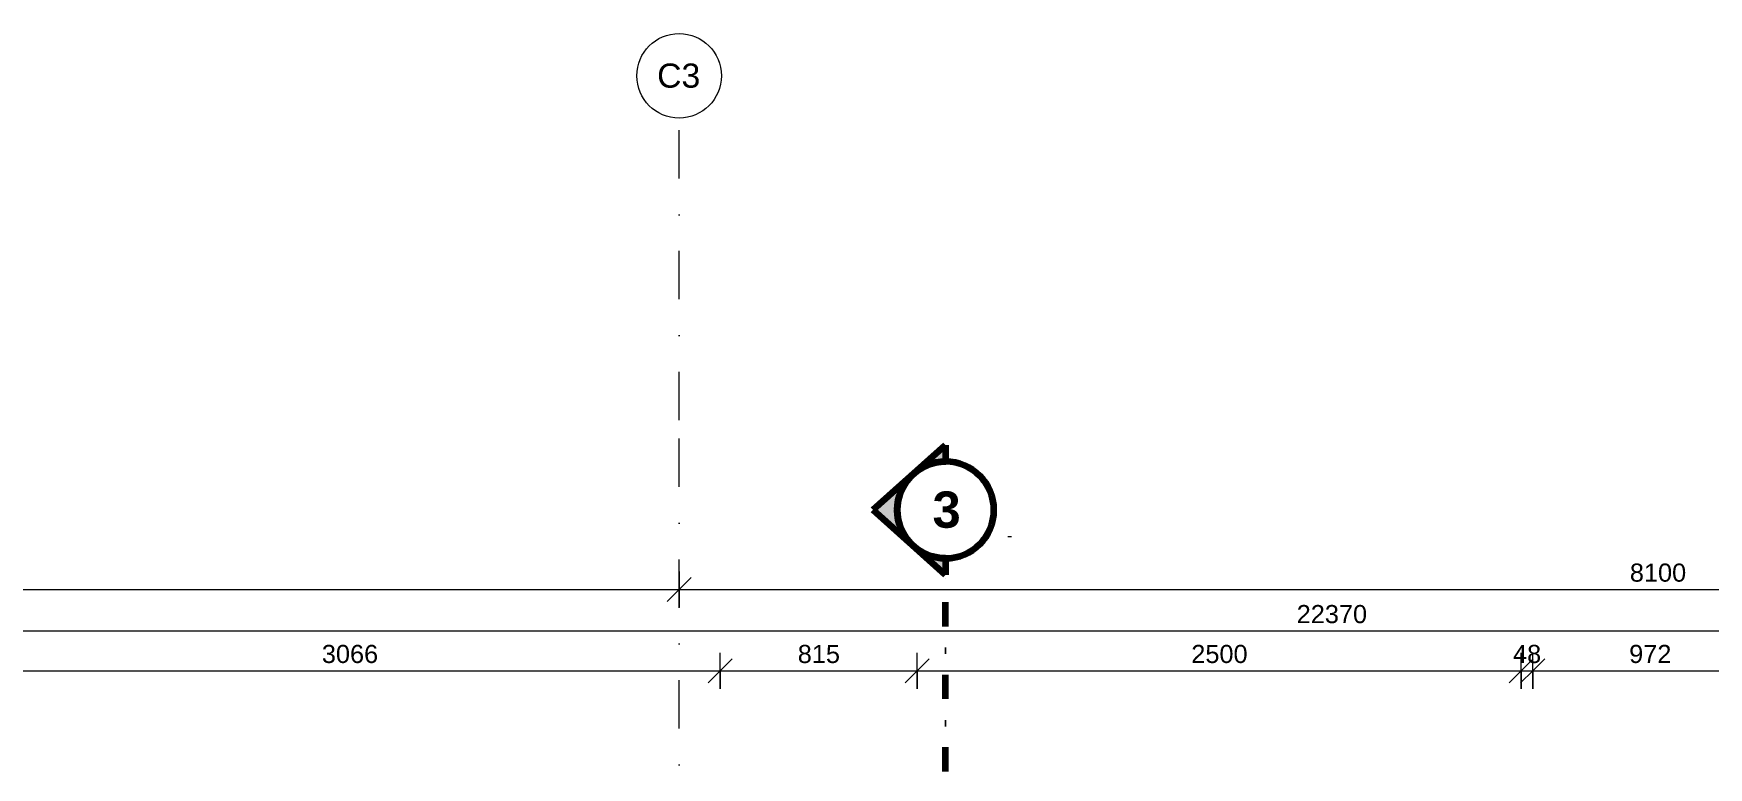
# Model space of a CAD drawing. Header units: millimetres. Extents: x -47276 to -6007, y -7799 to 11180.
# Drawn here: x -39507 to -32575, y 8143 to 11180 of the extents above; entities that cross this region are included whole.
import ezdxf

# ---------------------------------------------------------------- set-up
doc = ezdxf.new("R2010")
doc.units = ezdxf.units.MM
for name, pattern in [('HA_DashDot_10mm-S3mm', [500, 200, -150, 0, -150]), ('HA_DashDot_4mm-S1mm', [200, 100, -50, 0, -50]), ('HA_DashDot_6mm-S2mm', [300, 100, -100, 0, -100])]:
    doc.linetypes.add(name, pattern=pattern)
for name, color, linetype, lineweight in [('A-____-____-DIMS', 9, 'Continuous', 5), ('A-____-____-DIMS-50', 9, 'Continuous', 5), ('G-____-____-SYMB', 9, 'HA_DashDot_4mm-S1mm', 9), ('S-GRID-____-IDEN', 9, 'Continuous', 9), ('S-GRID-____-OTLN', 9, 'Continuous', 5)]:
    doc.layers.add(name, color=color, linetype=linetype, lineweight=lineweight)
doc.styles.add('Arial', font='arial.ttf', dxfattribs={"height": 100})
doc.styles.add('Arial_1', font='arial.ttf', dxfattribs={"height": 75})
doc.styles.add('Arial_3', font='arial.ttf', dxfattribs={"height": 50})
doc.styles.add('Arial_B_1', font='arialbd.ttf', dxfattribs={"height": 150})
doc.dimstyles.new('Inner_Dimensions', dxfattribs={"dimscale": 304.8, "dimtxt": 76.519455, "dimasz": 0.328084, "dimexe": 0.246063, "dimexo": 0.0625, "dimgap": 0.032808, "dimtad": 1, "dimdec": 0, "dimzin": 0, "dimdsep": 46, "dimtxsty": 'Arial_1', "dimblk1": 'OBLIQUE', "dimblk2": 'OBLIQUE', "dimsah": 1, "dimcen": 0.09, "dimdle": 0.246063, "dimazin": 0, "dimtfac": 1, "dimtdec": 4, "dimtix": 1, "dimtmove": 0, "dimatfit": 3, "dimfxl": 0.246063, "dimfxlon": 1, "dimtvp": 1, "dimtolj": 1, "dimtzin": 0, "dimlwd": 9, "dimlwe": 9, "dimarcsym": 2})

# ---------------------------------------------------------------- blocks, each defined once
blk = doc.blocks.new('Grid - Radius 3_5mm-353793-DPS_3NP-C')
at = {"layer": 'S-GRID-____-IDEN'}
blk.add_circle((0, 0), 3.5, dxfattribs=at)
blk = doc.blocks.new('Section - With Sheet Number-366786-DPS_3NP-C')
at = {"layer": 'G-____-____-SYMB', "linetype": 'Continuous', "lineweight": 5}
h = blk.add_hatch(color=256, dxfattribs=at)
edge = h.paths.add_edge_path()
edge.add_line((1.37, 0), (0, 0))
edge.add_arc((-4, 0), 4, 0, 180)
edge.add_line((-8, 0), (-9.37, 0))
edge.add_line((-9.37, 0), (-4, 6))
edge.add_line((-4, 6), (1.37, 0))
at = {"layer": 'G-____-____-SYMB', "linetype": 'Continuous', "lineweight": 100}
for p, q in [((-4, 6), (-9.37, 0)), ((1.37, 0), (-4, 6)), ((-9.37, 0), (-8, 0)), ((0, 0), (1.37, 0))]:
    blk.add_line(p, q, dxfattribs=at)
blk.add_circle((-4, 0), 4, dxfattribs=at)
blk.add_arc((-4, 0), 4, 0, 180, dxfattribs=at)
blk = doc.blocks.new('DIMBLOCK196-DPS_3NP-C')
at = {"layer": 'A-____-____-DIMS-50', "lineweight": 9}
for p, q in [((-44934.9, 8954.3), (-44934.9, 8804.3)), ((-44934.9, 8879.3), (-44934.9, 8954.3)), ((-36834.9, 8954.3), (-36834.9, 8804.3)), ((-36834.9, 8879.3), (-36834.9, 8954.3)), ((-44934.9, 8879.3), (-44984.9, 8829.3)), ((-44934.9, 8879.3), (-44884.9, 8929.3)), ((-44934.9, 8879.3), (-36834.9, 8879.3)), ((-36834.9, 8879.3), (-36884.9, 8829.3)), ((-36834.9, 8879.3), (-36784.9, 8929.3))]:
    blk.add_line(p, q, dxfattribs=at)
at = {"layer": 'A-____-____-DIMS-50', "color": 0, "lineweight": 9, "insert": (-41000.3, 8986.7), "char_height": 75, "width": 276.883, "attachment_point": 1, "line_spacing_factor": 0.941778, "style": 'Arial_1'}
blk.add_mtext('8100', dxfattribs=at)
blk = doc.blocks.new('_Oblique')
at = {"color": 0, "linetype": 'ByBlock', "lineweight": -2}
blk.add_line((-0.5, -0.5), (0.5, 0.5), dxfattribs=at)
blk = doc.blocks.new('DIMBLOCK197-DPS_3NP-C')
at = {"layer": 'A-____-____-DIMS-50', "lineweight": 9}
for p, q in [((-36834.9, 8954.3), (-36834.9, 8804.3)), ((-36834.9, 8879.3), (-36834.9, 8954.3)), ((-28734.9, 8954.3), (-28734.9, 8804.3)), ((-28734.9, 8879.3), (-28734.9, 8954.3)), ((-36834.9, 8879.3), (-36884.9, 8829.3)), ((-36834.9, 8879.3), (-36784.9, 8929.3)), ((-36834.9, 8879.3), (-28734.9, 8879.3)), ((-28734.9, 8879.3), (-28784.9, 8829.3)), ((-28734.9, 8879.3), (-28684.9, 8929.3))]:
    blk.add_line(p, q, dxfattribs=at)
at = {"layer": 'A-____-____-DIMS-50', "color": 0, "lineweight": 9, "insert": (-32900.3, 8986.7), "char_height": 75, "width": 276.883, "attachment_point": 1, "line_spacing_factor": 0.941778, "style": 'Arial_1'}
blk.add_mtext('8100', dxfattribs=at)
blk = doc.blocks.new('DIMBLOCK204-DPS_3NP-C')
at = {"layer": 'A-____-____-DIMS-50', "lineweight": 9}
for p, q in [((-45319.9, 8632.7), (-45319.9, 8782.7)), ((-45319.9, 8707.7), (-45269.9, 8757.7)), ((-22949.9, 8632.7), (-22949.9, 8782.7)), ((-22949.9, 8707.7), (-22899.9, 8757.7)), ((-45394.9, 8707.7), (-22874.9, 8707.7)), ((-45319.9, 8707.7), (-45369.9, 8657.7)), ((-45319.9, 8707.7), (-45319.9, 8632.7)), ((-22949.9, 8707.7), (-22999.9, 8657.7)), ((-22949.9, 8707.7), (-22949.9, 8632.7))]:
    blk.add_line(p, q, dxfattribs=at)
at = {"layer": 'A-____-____-DIMS-50', "color": 0, "lineweight": 9, "insert": (-34279.1, 8815.1), "char_height": 75, "width": 346.103, "attachment_point": 1, "line_spacing_factor": 0.941778, "style": 'Arial_1'}
blk.add_mtext('22370', dxfattribs=at)
blk = doc.blocks.new('DIMBLOCK210-DPS_3NP-C')
at = {"layer": 'A-____-____-DIMS-50', "lineweight": 9}
for p, q in [((-39730.9, 8467.8), (-39730.9, 8617.8)), ((-36664.9, 8467.8), (-36664.9, 8617.8)), ((-39730.9, 8542.8), (-39780.9, 8492.8)), ((-39730.9, 8542.8), (-39680.9, 8592.8)), ((-39730.9, 8542.8), (-36664.9, 8542.8)), ((-39730.9, 8542.8), (-39730.9, 8467.8)), ((-36664.9, 8542.8), (-36714.9, 8492.8)), ((-36664.9, 8542.8), (-36614.9, 8592.8)), ((-36664.9, 8542.8), (-36664.9, 8467.8))]:
    blk.add_line(p, q, dxfattribs=at)
at = {"layer": 'A-____-____-DIMS-50', "color": 0, "lineweight": 9, "insert": (-38313.3, 8650.1), "char_height": 75, "width": 276.883, "attachment_point": 1, "line_spacing_factor": 0.941778, "style": 'Arial_1'}
blk.add_mtext('3066', dxfattribs=at)
blk = doc.blocks.new('DIMBLOCK211-DPS_3NP-C')
at = {"layer": 'A-____-____-DIMS-50', "lineweight": 9}
for p, q in [((-36664.9, 8467.8), (-36664.9, 8617.8)), ((-35849.9, 8467.8), (-35849.9, 8617.8)), ((-36664.9, 8542.8), (-36714.9, 8492.8)), ((-36664.9, 8542.8), (-36614.9, 8592.8)), ((-36664.9, 8542.8), (-35849.9, 8542.8)), ((-36664.9, 8542.8), (-36664.9, 8467.8)), ((-35849.9, 8542.8), (-35899.9, 8492.8)), ((-35849.9, 8542.8), (-35799.9, 8592.8)), ((-35849.9, 8542.8), (-35849.9, 8467.8))]:
    blk.add_line(p, q, dxfattribs=at)
at = {"layer": 'A-____-____-DIMS-50', "color": 0, "lineweight": 9, "insert": (-36343.9, 8650.1), "char_height": 75, "width": 207.662, "attachment_point": 1, "line_spacing_factor": 0.941778, "style": 'Arial_1'}
blk.add_mtext('815', dxfattribs=at)
blk = doc.blocks.new('DIMBLOCK212-DPS_3NP-C')
at = {"layer": 'A-____-____-DIMS-50', "lineweight": 9}
for p, q in [((-35849.9, 8467.8), (-35849.9, 8617.8)), ((-33349.9, 8467.8), (-33349.9, 8617.8)), ((-35849.9, 8542.8), (-35899.9, 8492.8)), ((-35849.9, 8542.8), (-35799.9, 8592.8)), ((-35849.9, 8542.8), (-33349.9, 8542.8)), ((-35849.9, 8542.8), (-35849.9, 8467.8)), ((-33349.9, 8542.8), (-33399.9, 8492.8)), ((-33349.9, 8542.8), (-33299.9, 8592.8)), ((-33349.9, 8542.8), (-33349.9, 8467.8))]:
    blk.add_line(p, q, dxfattribs=at)
at = {"layer": 'A-____-____-DIMS-50', "color": 0, "lineweight": 9, "insert": (-34715.3, 8650.1), "char_height": 75, "width": 276.883, "attachment_point": 1, "line_spacing_factor": 0.941778, "style": 'Arial_1'}
blk.add_mtext('2500', dxfattribs=at)
blk = doc.blocks.new('DIMBLOCK213-DPS_3NP-C')
at = {"layer": 'A-____-____-DIMS-50', "lineweight": 9}
for p, q in [((-33349.9, 8467.8), (-33349.9, 8617.8)), ((-33302.4, 8467.8), (-33302.4, 8617.8)), ((-33349.9, 8542.8), (-33399.9, 8492.8)), ((-33302.4, 8542.8), (-33352.4, 8492.8)), ((-33349.9, 8542.8), (-33299.9, 8592.8)), ((-33349.9, 8542.8), (-33302.4, 8542.8)), ((-33349.9, 8542.8), (-33349.9, 8467.8)), ((-33302.4, 8542.8), (-33252.4, 8592.8)), ((-33302.4, 8542.8), (-33302.4, 8467.8))]:
    blk.add_line(p, q, dxfattribs=at)
at = {"layer": 'A-____-____-DIMS-50', "color": 0, "lineweight": 9, "insert": (-33383.8, 8650.1), "char_height": 75, "width": 138.441, "attachment_point": 1, "line_spacing_factor": 0.941778, "style": 'Arial_1'}
blk.add_mtext('48', dxfattribs=at)
blk = doc.blocks.new('DIMBLOCK214-DPS_3NP-C')
at = {"layer": 'A-____-____-DIMS-50', "lineweight": 9}
for p, q in [((-33302.4, 8467.8), (-33302.4, 8617.8)), ((-32330.9, 8467.8), (-32330.9, 8617.8)), ((-33302.4, 8542.8), (-33352.4, 8492.8)), ((-33302.4, 8542.8), (-33252.4, 8592.8)), ((-33302.4, 8542.8), (-32330.9, 8542.8)), ((-33302.4, 8542.8), (-33302.4, 8467.8)), ((-32330.9, 8542.8), (-32380.9, 8492.8)), ((-32330.9, 8542.8), (-32280.9, 8592.8)), ((-32330.9, 8542.8), (-32330.9, 8467.8))]:
    blk.add_line(p, q, dxfattribs=at)
at = {"layer": 'A-____-____-DIMS-50', "color": 0, "lineweight": 9, "insert": (-32903.2, 8650.1), "char_height": 75, "width": 207.662, "attachment_point": 1, "line_spacing_factor": 0.941778, "style": 'Arial_1'}
blk.add_mtext('972', dxfattribs=at)

msp = doc.modelspace()

# ---------------------------------------------------------------- linework, layer by layer
at = {"layer": 'G-____-____-SYMB', "linetype": 'HA_DashDot_6mm-S2mm', "lineweight": 100}
msp.add_line((-35731.9, 4525.2), (-35731.9, 9008.4), dxfattribs=at)
at = {"layer": 'S-GRID-____-OTLN', "linetype": 'HA_DashDot_10mm-S3mm', "lineweight": 9}
for p, q in [((-36834.9, 9580.2), (-36834.9, 10830.2)), ((-36834.9, -6198.9), (-36834.9, 9580.2))]:
    msp.add_line(p, q, dxfattribs=at)

# ---------------------------------------------------------------- block references
at = {"layer": 'G-____-____-SYMB', "linetype": 'Continuous', "lineweight": 100, "extrusion": (0, 0, -1), "xscale": 49.99999999999998, "yscale": 49.99999999999998, "zscale": 49.99999999999998, "rotation": 270.0000000000002}
msp.add_blockref('Section - With Sheet Number-366786-DPS_3NP-C', (35731.9, 9008.4), dxfattribs=at)
at = {"layer": 'S-GRID-____-IDEN', "xscale": 49.99999999999998, "yscale": 49.99999999999998, "zscale": 49.99999999999998}
msp.add_blockref('Grid - Radius 3_5mm-353793-DPS_3NP-C', (-36834.9, 11005.2), dxfattribs=at)

# ---------------------------------------------------------------- texts
at = {"layer": 'G-____-____-SYMB', "linetype": 'Continuous', "lineweight": 5, "attachment_point": 1}
for s, insert, char_height, width, style in [('\\fArial|b1|i0|c0|p34|;3', (-35786, 9285.1), 150, 144.304, 'Arial_B_1'), ('-', (-35478.4, 9128.1), 50, 28.059, 'Arial_3')]:
    msp.add_mtext(s, dxfattribs=dict(at, insert=insert, char_height=char_height, width=width, style=style))
at = {"layer": 'S-GRID-____-IDEN', "lineweight": 5, "insert": (-36925.8, 11056), "char_height": 100, "width": 220.464, "attachment_point": 1, "style": 'Arial'}
msp.add_mtext('C3', dxfattribs=at)

# ---------------------------------------------------------------- dimensions: what is measured, and where the dimension line sits
at = {"layer": 'A-____-____-DIMS', "lineweight": 9}
for base, p1, p2, override, picture, middle in [((-36834.9, 8879.3), (-44934.9, 8954.3), (-36834.9, 8954.3), {"dimpost": '<>', "dimfxl": 8100}, 'DIMBLOCK196-DPS_3NP-C', (-40884.9, 8927.6)), ((-28734.9, 8879.3), (-36834.9, 8954.3), (-28734.9, 8954.3), {"dimpost": '<>', "dimfxl": 8100}, 'DIMBLOCK197-DPS_3NP-C', (-32784.9, 8927.6)), ((-22949.9, 8707.7), (-45319.9, 8632.7), (-22949.9, 8632.7), {"dimpost": '<>', "dimfxl": 22370}, 'DIMBLOCK204-DPS_3NP-C', (-34134.9, 8756)), ((-36664.9, 8542.8), (-39730.9, 8467.8), (-36664.9, 8467.8), {"dimpost": '<>', "dimfxl": 3065.999998}, 'DIMBLOCK210-DPS_3NP-C', (-38197.9, 8591.1)), ((-35849.9, 8542.8), (-36664.9, 8467.8), (-35849.9, 8467.8), {"dimpost": '<>', "dimfxl": 815}, 'DIMBLOCK211-DPS_3NP-C', (-36257.4, 8591)), ((-33349.9, 8542.8), (-35849.9, 8467.8), (-33349.9, 8467.8), {"dimpost": '<>', "dimfxl": 2500}, 'DIMBLOCK212-DPS_3NP-C', (-34599.9, 8591)), ((-33302.4022244, 8542.7538128), (-33349.9022244, 8467.7538128), (-33302.4022244, 8467.7538128), {"dimpost": '<>', "dimfxl": 47.5}, 'DIMBLOCK213-DPS_3NP-C', (-33326.1522244, 8591.0467871)), ((-32330.902222, 8542.753813), (-33302.402224, 8467.753813), (-32330.902222, 8467.753813), {"dimpost": '<>', "dimfxl": 971.500002}, 'DIMBLOCK214-DPS_3NP-C', (-32816.652223, 8591.046787))]:
    dim = msp.add_linear_dim(base=base, p1=p1, p2=p2, dimstyle='Inner_Dimensions', override=override, dxfattribs=at)
    dim.commit()
    dim.dimension.update_dxf_attribs({"geometry": picture, "text_midpoint": middle})

doc.saveas('drawing.dxf')
